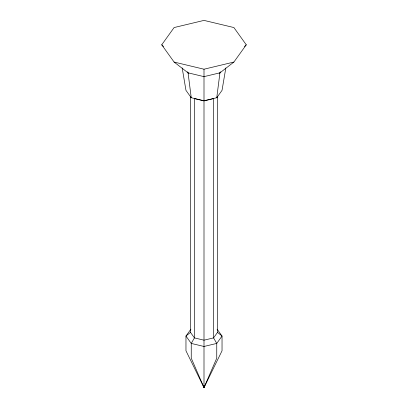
<?xml version="1.0" encoding="UTF-8"?>
<svg xmlns="http://www.w3.org/2000/svg" width="408" height="408" viewBox="0 0 408 408"><rect width="100%" height="100%" fill="white"/><g stroke="black" fill="none" stroke-linecap="round" stroke-linejoin="round"><path stroke-width="0.61" d="M182.187 67.978L185.966 90.362L191.245 97.726L204 100.776L216.755 97.726L219.943 72.833L220.677 71.808M225.813 67.978L222.034 90.362L216.755 97.726M190.893 329.185L185.966 336.059L185.966 350.783L204 387.6L204.352 386.391M203.648 386.391L204 387.6L216.755 358.147L216.755 343.424L213.562 337.9L213.562 98.603L204 100.888L194.438 98.603L194.438 337.9L191.245 343.424L191.245 358.147L204 387.6L222.034 350.783L222.034 336.059L217.107 329.185M188.598 73.267L174.109 62.062L161.731 44.803L174.109 27.55L204 20.4L233.891 27.55L246.269 44.803L233.891 62.062L219.402 73.267M217.525 96.263L217.525 332.377L213.562 337.9L204 340.185L194.438 337.9L190.475 332.377L190.475 96.263M244.453 46.543L246.269 44.803M190.475 332.377L185.966 336.059L191.245 343.424L204 346.474L216.755 343.424L222.034 336.059L217.525 332.377M174.109 62.062L204 69.212L233.891 62.062M219.943 72.833L204 76.643L188.057 72.833L187.323 71.808M161.731 44.803L163.547 46.543M188.057 72.833L191.245 97.726M204 69.212L204 100.776M204 100.888L204 387.6"/></g></svg>
